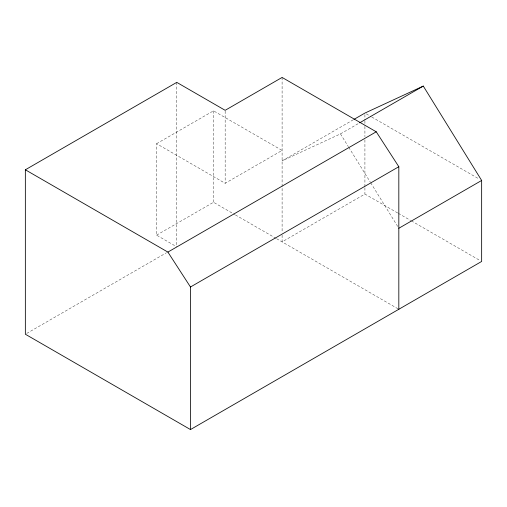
<?xml version="1.0" encoding="UTF-8"?>
<svg xmlns="http://www.w3.org/2000/svg" width="507" height="507" viewBox="0 0 507 507"><rect width="100%" height="100%" fill="white"/><g stroke="black" fill="none" stroke-linecap="round" stroke-linejoin="round"><path stroke-width="0.38" stroke-dasharray="2.54 1.9" d="M156.574 143.703L213.51 110.83L282.101 150.427L225.159 183.3L156.574 143.703L156.574 235.153L176.759 246.808M353.284 119.785L282.101 160.884L340.463 133.899L359.628 122.833M156.574 235.153L213.51 202.28L234.773 214.556M26.719 333.435L166.486 252.74M397.691 212.978L364.92 194.061L282.101 241.877L282.101 233.226M366.288 113.86L371.067 116.616M371.751 117.009L478.919 178.882M398.369 213.371L410.657 220.463M411.342 220.862L480.287 260.668M235.457 214.949L275.928 238.315M276.613 238.708L398.825 309.27M340.463 133.899L348.328 146.618M348.74 147.29L370.268 182.095M370.68 182.761L398.001 226.94M364.92 114.639L364.92 120.146M364.92 120.932L364.92 125.647M364.92 126.439L364.92 136.662M364.92 139.805L364.92 186.982M364.92 187.767L364.92 194.061M282.101 77.438L282.101 232.44M225.159 111.096L225.159 183.3M213.51 110.83L213.51 202.28M176.759 82.368L176.759 246.022"/><path stroke-width="0.76" d="M353.968 119.392L364.92 113.067L423.288 86.082L481.65 180.46L481.65 261.454L190.48 429.562L25.35 334.227L25.35 169.788L176.759 82.368L225.159 110.317L282.101 77.438L376.245 131.795L398.825 166.714L398.825 309.27M359.628 122.833L423.288 86.082M25.35 169.788L167.893 252.087L376.245 131.795M190.48 429.562L190.48 287L398.825 166.714M398.825 228.277L481.65 180.46M167.893 252.087L190.48 287"/></g></svg>
